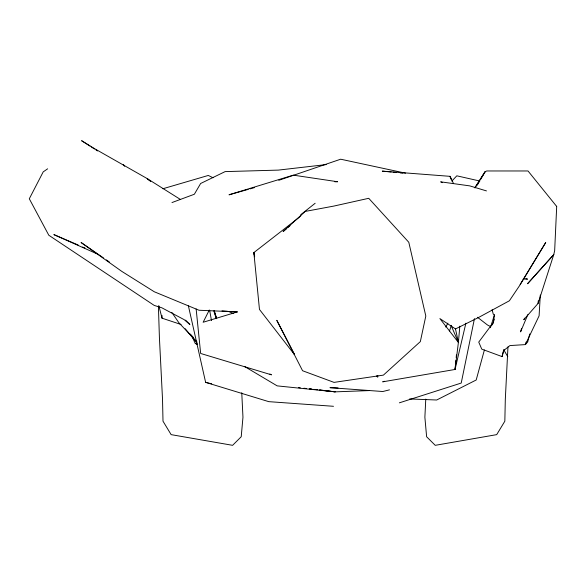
<?xml version="1.0" encoding="UTF-8"?>
<svg xmlns="http://www.w3.org/2000/svg" width="586" height="586" viewBox="0 0 586 586"><rect width="100%" height="100%" fill="white"/><g stroke="black" fill="none" stroke-linecap="round" stroke-linejoin="round"><path stroke-width="0.88" d="M377.765 375.443L377.75 377.223L376.556 375.882M556.7 206.25L554.664 250.596L553.755 254.624L538.065 303.445L523.774 319.729L524.653 318.161M425.773 399.095L424.879 417.225L426.615 436.738L435.23 445.323L496.701 434.636L504.839 421.195L505.308 399.381L507.959 346.89M540.299 295L539.098 315.847L525.378 344.597L509.915 345.572L503.572 350.655L502.077 356.596L481.758 349.124L478.74 342.099L493.324 322.556L494.225 319.106M538.065 303.445L538.285 300.735M384.416 381.252L382.687 381.83L455.036 369.473L458.399 342.436L459.827 326.146M455.476 364.917L455.036 369.473L465.885 323.186M455.652 363.093L455.915 360.361M456.179 357.621L456.443 354.889M457.761 341.22L457.937 339.397M300.559 216.373L300.882 214.586L315.165 203.261M474.455 318.645L461.219 383.061L399.374 402.831M529.759 333.954L527.708 341.924L525.378 344.597L526.177 342.012M502.077 356.596L503.923 349.534M484.388 349.974L476.198 379.992L436.687 400.004L409.592 398.949M521.599 328.372L520.58 331.874L527.825 314.623M490.401 327.699L494.467 314.77M449.513 330.965L451.249 325.772M492.255 324.922L493.324 322.556L494.408 315.129L493.222 314.037L492.108 309.657M209.319 309.979L203.144 322.256L237.359 311.913L231.023 311.481M445.763 327.098L447.887 323.128M477.312 185.11L479.575 181.206M480.483 179.638L485.025 171.83L486.717 170.966L528.015 170.973L556.348 206.03M520.163 284.503L545.72 242.516L519.452 285.807L509.38 300.786L478.249 317.649L455.49 328.936L439.881 318.586L458.399 342.436L455.49 328.936M474.968 187.967L485.025 171.83L474.982 187.491M451.828 181.096L456.809 175.815L479.824 181.037M286.583 228.628L283.119 231.58L305.211 211.421L333.793 206.089L368.733 198.302L408.794 242.274L425.81 316.022L420.338 341.601L383.405 375.121L334.035 382.387L302.574 370.74L276.79 320.308L294.487 354.354M287.968 227.449L290.048 225.676M299.49 217.135L253.855 252.581L259.466 309.437L294.348 354.449M47.634 168.812L43.196 171.896L29.3 198.771L48.814 235.25L154.221 305.416L161.846 307.804L184.172 319.656L189.879 324.512L185.557 320.103M171.976 202.558L194.354 194.244L200.639 183.491L225.127 171.61L278.328 170.108L326.234 164.585M278.775 180.305L340.671 159.209L405.534 173.163M162.849 188.758L208.264 175.456L213.084 177.756M248.266 189.373L229.001 194.808L293.322 175.155L337.609 181.741L334.877 181.785M250.017 188.875L254.397 187.637M389.492 389.844L382.826 391.514L329.969 387.668L338.093 387.969M369.612 390.576L335.28 391.851L277.178 385.874L244.604 366.514M523.195 279.053L527.576 279.119L525.825 278.658M237.359 311.913L199.006 310.243L154.294 291.769L121.763 271.362L81.058 242.487L103.385 257.862M221.977 310.851L227.405 311.232M333.493 406.296L268.769 401.652L205.627 382.358L188.392 305.848M391.221 172.035L382.292 171.134L450.107 176.342L453.542 183.616M393.008 172.211L396.583 172.57M400.157 172.929L402.838 173.2M298.523 387.595L300.318 387.8M303.9 388.218L306.595 388.525M309.283 388.84L311.071 389.045M313.766 389.36L317.348 389.771M319.143 389.983L335.28 391.851L319.985 389.976M310.097 388.767L311.891 388.987M315.488 389.426L317.29 389.646M207.437 382.585L205.627 382.358L211.656 383.808M486.468 190.911L469.708 185.872L440.672 181.836L442.262 182.664M82.362 247.102L84.853 247.878M181.103 324.498L162.022 318.183L158.85 305.76M196.947 344.18L195.263 343.535L192.582 337.536M78.15 245.007L53.861 234.598L96.837 253.775M228.599 311.466L233.58 313.62M490.614 326.585L487.493 325.01L477.48 317.253M269.86 374.007L271.465 374.835L200.654 353.468L196.142 308.925M180.517 199.518L147.233 178.605L94.104 148.397L81.586 140.677L89.951 146.061M91.467 147.042L94.514 148.998M96.031 149.972L97.554 150.954M106.359 259.906L109.333 261.957M195.98 343.462L197.372 344.546M150.727 181.535L147.233 178.605L148.492 179.917M124.664 165.845L123.294 164.666L124.4 166.102M196.903 341.814L178.898 322.776L171.815 312.397M190.325 334.035L193.373 337.448M197.262 343.271L185.191 328.717M503.887 350.047L507.776 356.669M451.066 325.34L458.399 342.436M451.323 179.792L450.107 176.342L450.473 178.122M213.956 310.587L216.476 318.366M214.058 311.62L216.256 318.579M214.337 310.88L216.71 318.689M254.69 256.111L253.855 252.581L254.632 256.8M209.722 310.712L211.48 320.579M241.754 392.745L242.963 417.225L241.22 436.738L232.613 445.323L171.134 434.636L163.003 421.195L162.527 399.381L159.421 337.836L158.403 306.082M162.022 315.451L162.022 318.183M553.755 254.624L527.59 283.705L553.755 254.624"/></g></svg>
